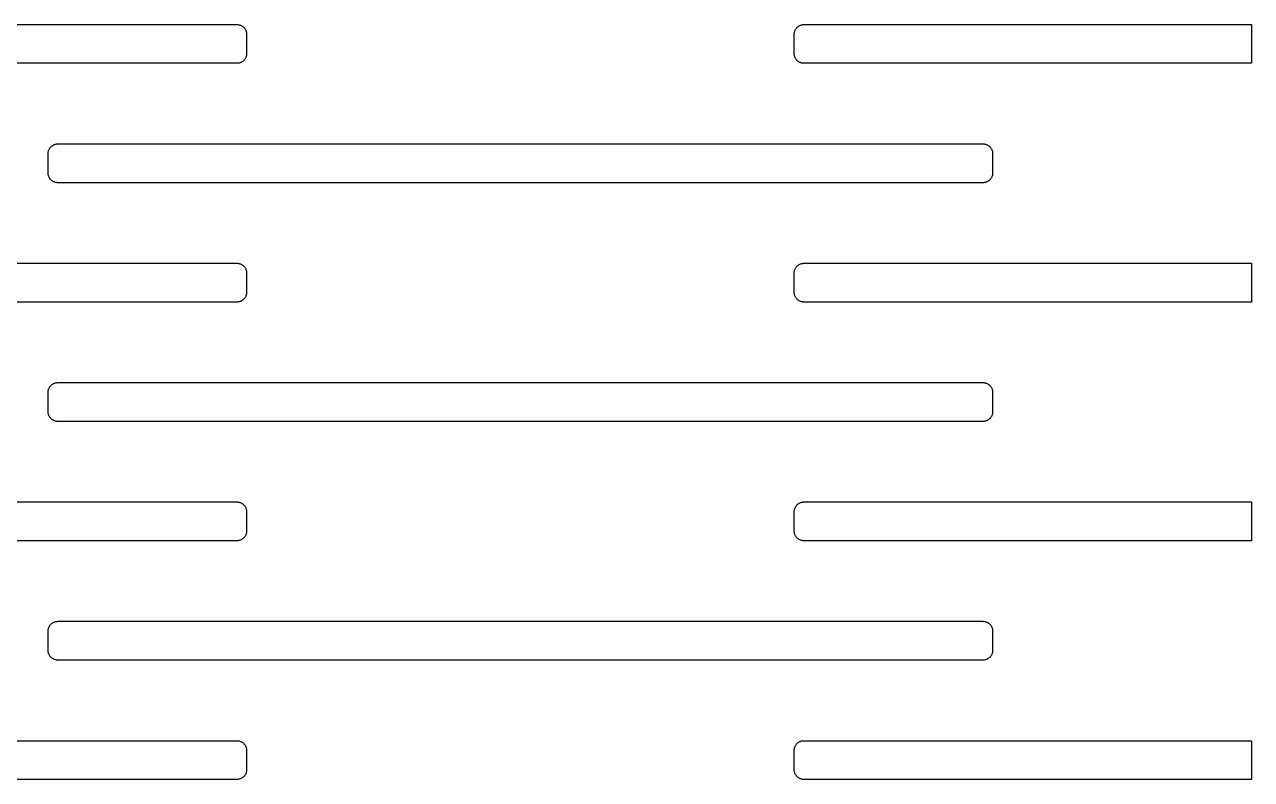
# Model space of a CAD drawing. Header units: metres. Extents: x -217 to 217, y -217 to 217.
# Drawn here: x -45.11 to -4, y 164.68 to 189.98 of the extents above; entities that cross this region are included whole.
import ezdxf

# ---------------------------------------------------------------- set-up
doc = ezdxf.new("R2010")
doc.units = ezdxf.units.M

msp = doc.modelspace()

# ---------------------------------------------------------------- linework, layer by layer
for p, q in [((-68.9972, 189.978), (-37.9972, 189.978)), ((-37.9972, 189.978), (-37.9768, 189.977)), ((-37.9768, 189.977), (-37.9565, 189.975)), ((-37.9565, 189.975), (-37.9363, 189.972)), ((-37.9363, 189.972), (-37.9164, 189.968)), ((-37.9164, 189.968), (-37.8968, 189.962)), ((-37.8968, 189.962), (-37.8775, 189.955)), ((-37.8775, 189.955), (-37.8588, 189.947)), ((-37.8588, 189.947), (-37.8406, 189.938)), ((-19.1538, 189.938), (-19.1356, 189.947)), ((-19.1356, 189.947), (-19.1168, 189.955)), ((-19.1168, 189.955), (-19.0976, 189.962)), ((-19.0976, 189.962), (-19.078, 189.968)), ((-19.078, 189.968), (-19.0581, 189.972)), ((-19.0581, 189.972), (-19.0379, 189.975)), ((-19.0379, 189.975), (-19.0176, 189.977)), ((-19.0176, 189.977), (-18.9972, 189.978)), ((-18.9972, 189.978), (-4, 189.978)), ((-4, 189.978), (-4, 188.678)), ((-37.8406, 189.938), (-37.8231, 189.927)), ((-37.8231, 189.927), (-37.8062, 189.916)), ((-37.8062, 189.916), (-37.79, 189.903)), ((-37.79, 189.903), (-37.7747, 189.89)), ((-37.7747, 189.89), (-37.7603, 189.875)), ((-37.7603, 189.875), (-37.7468, 189.86)), ((-37.7468, 189.86), (-37.7343, 189.844)), ((-37.7343, 189.844), (-37.7228, 189.827)), ((-37.7228, 189.827), (-37.7124, 189.809)), ((-37.7124, 189.809), (-37.7031, 189.791)), ((-37.7031, 189.791), (-37.695, 189.772)), ((-37.695, 189.772), (-37.6881, 189.753)), ((-37.6881, 189.753), (-37.6824, 189.734)), ((-37.6824, 189.734), (-37.6779, 189.714)), ((-37.6779, 189.714), (-37.6748, 189.694)), ((-37.6748, 189.694), (-37.6728, 189.673)), ((-37.6728, 189.673), (-37.6722, 189.653)), ((-37.6722, 189.653), (-37.6722, 189.003)), ((-19.3222, 189.653), (-19.3215, 189.673)), ((-19.3222, 189.003), (-19.3222, 189.653)), ((-19.3215, 189.673), (-19.3196, 189.694)), ((-19.3196, 189.694), (-19.3164, 189.714)), ((-19.3164, 189.714), (-19.312, 189.734)), ((-19.312, 189.734), (-19.3063, 189.753)), ((-19.3063, 189.753), (-19.2994, 189.772)), ((-19.2994, 189.772), (-19.2913, 189.791)), ((-19.2913, 189.791), (-19.282, 189.809)), ((-19.282, 189.809), (-19.2716, 189.827)), ((-19.2716, 189.827), (-19.2601, 189.844)), ((-19.2601, 189.844), (-19.2476, 189.86)), ((-19.2476, 189.86), (-19.2341, 189.875)), ((-19.2341, 189.875), (-19.2197, 189.89)), ((-19.2197, 189.89), (-19.2044, 189.903)), ((-19.2044, 189.903), (-19.1882, 189.916)), ((-19.1882, 189.916), (-19.1713, 189.927)), ((-19.1713, 189.927), (-19.1538, 189.938)), ((-37.8588, 188.709), (-37.8775, 188.701)), ((-37.8406, 188.718), (-37.8588, 188.709)), ((-37.8231, 188.728), (-37.8406, 188.718)), ((-37.8062, 188.74), (-37.8231, 188.728)), ((-37.79, 188.752), (-37.8062, 188.74)), ((-37.7747, 188.766), (-37.79, 188.752)), ((-37.7603, 188.78), (-37.7747, 188.766)), ((-37.7468, 188.796), (-37.7603, 188.78)), ((-37.7343, 188.812), (-37.7468, 188.796)), ((-37.7228, 188.829), (-37.7343, 188.812)), ((-37.7124, 188.846), (-37.7228, 188.829)), ((-37.7031, 188.864), (-37.7124, 188.846)), ((-37.695, 188.883), (-37.7031, 188.864)), ((-37.6881, 188.902), (-37.695, 188.883)), ((-37.6824, 188.922), (-37.6881, 188.902)), ((-37.6779, 188.942), (-37.6824, 188.922)), ((-37.6748, 188.962), (-37.6779, 188.942)), ((-37.6728, 188.982), (-37.6748, 188.962)), ((-37.6722, 189.003), (-37.6728, 188.982)), ((-19.3215, 188.982), (-19.3222, 189.003)), ((-19.3196, 188.962), (-19.3215, 188.982)), ((-19.3164, 188.942), (-19.3196, 188.962)), ((-19.312, 188.922), (-19.3164, 188.942)), ((-19.3063, 188.902), (-19.312, 188.922)), ((-19.2994, 188.883), (-19.3063, 188.902)), ((-19.2913, 188.864), (-19.2994, 188.883)), ((-19.282, 188.846), (-19.2913, 188.864)), ((-19.2716, 188.829), (-19.282, 188.846)), ((-19.2601, 188.812), (-19.2716, 188.829)), ((-19.2476, 188.796), (-19.2601, 188.812)), ((-19.2341, 188.78), (-19.2476, 188.796)), ((-19.2197, 188.766), (-19.2341, 188.78)), ((-19.2044, 188.752), (-19.2197, 188.766)), ((-19.1882, 188.74), (-19.2044, 188.752)), ((-19.1713, 188.728), (-19.1882, 188.74)), ((-19.1538, 188.718), (-19.1713, 188.728)), ((-19.1356, 188.709), (-19.1538, 188.718)), ((-19.1168, 188.701), (-19.1356, 188.709)), ((-37.9972, 188.678), (-68.9972, 188.678)), ((-37.9768, 188.678), (-37.9972, 188.678)), ((-37.9565, 188.68), (-37.9768, 188.678)), ((-37.9363, 188.684), (-37.9565, 188.68)), ((-37.9164, 188.688), (-37.9363, 188.684)), ((-37.8968, 188.694), (-37.9164, 188.688)), ((-37.8775, 188.701), (-37.8968, 188.694)), ((-19.0976, 188.694), (-19.1168, 188.701)), ((-19.078, 188.688), (-19.0976, 188.694)), ((-19.0581, 188.684), (-19.078, 188.688)), ((-19.0379, 188.68), (-19.0581, 188.684)), ((-19.0176, 188.678), (-19.0379, 188.68)), ((-18.9972, 188.678), (-19.0176, 188.678)), ((-4, 188.678), (-18.9972, 188.678)), ((-44.2716, 185.827), (-44.2601, 185.844)), ((-44.2601, 185.844), (-44.2476, 185.86)), ((-44.2476, 185.86), (-44.2341, 185.875)), ((-44.2341, 185.875), (-44.2197, 185.89)), ((-44.2197, 185.89), (-44.2044, 185.903)), ((-44.2044, 185.903), (-44.1882, 185.916)), ((-44.1882, 185.916), (-44.1713, 185.927)), ((-44.1713, 185.927), (-44.1538, 185.938)), ((-44.1538, 185.938), (-44.1356, 185.947)), ((-44.1356, 185.947), (-44.1168, 185.955)), ((-44.1168, 185.955), (-44.0976, 185.962)), ((-44.0976, 185.962), (-44.078, 185.968)), ((-44.078, 185.968), (-44.0581, 185.972)), ((-44.0581, 185.972), (-44.0379, 185.975)), ((-44.0379, 185.975), (-44.0176, 185.977)), ((-44.0176, 185.977), (-43.9972, 185.978)), ((-43.9972, 185.978), (-12.9972, 185.978)), ((-12.9972, 185.978), (-12.9768, 185.977)), ((-12.9768, 185.977), (-12.9565, 185.975)), ((-12.9565, 185.975), (-12.9363, 185.972)), ((-12.9363, 185.972), (-12.9164, 185.968)), ((-12.9164, 185.968), (-12.8968, 185.962)), ((-12.8968, 185.962), (-12.8775, 185.955)), ((-12.8775, 185.955), (-12.8588, 185.947)), ((-12.8588, 185.947), (-12.8406, 185.938)), ((-12.8406, 185.938), (-12.823, 185.927)), ((-12.823, 185.927), (-12.8062, 185.916)), ((-12.8062, 185.916), (-12.79, 185.903)), ((-12.79, 185.903), (-12.7747, 185.89)), ((-12.7747, 185.89), (-12.7603, 185.875)), ((-12.7603, 185.875), (-12.7468, 185.86)), ((-12.7468, 185.86), (-12.7343, 185.844)), ((-12.7343, 185.844), (-12.7228, 185.827)), ((-44.3222, 185.653), (-44.3215, 185.673)), ((-44.3222, 185.003), (-44.3222, 185.653)), ((-44.3215, 185.673), (-44.3196, 185.694)), ((-44.3196, 185.694), (-44.3164, 185.714)), ((-44.3164, 185.714), (-44.312, 185.734)), ((-44.312, 185.734), (-44.3063, 185.753)), ((-44.3063, 185.753), (-44.2994, 185.772)), ((-44.2994, 185.772), (-44.2913, 185.791)), ((-44.2913, 185.791), (-44.282, 185.809)), ((-44.282, 185.809), (-44.2716, 185.827)), ((-12.7228, 185.827), (-12.7124, 185.809)), ((-12.7124, 185.809), (-12.7031, 185.791)), ((-12.7031, 185.791), (-12.695, 185.772)), ((-12.695, 185.772), (-12.6881, 185.753)), ((-12.6881, 185.753), (-12.6824, 185.734)), ((-12.6824, 185.734), (-12.6779, 185.714)), ((-12.6779, 185.714), (-12.6748, 185.694)), ((-12.6748, 185.694), (-12.6728, 185.673)), ((-12.6728, 185.673), (-12.6722, 185.653)), ((-12.6722, 185.653), (-12.6722, 185.003)), ((-44.3215, 184.982), (-44.3222, 185.003)), ((-44.3196, 184.962), (-44.3215, 184.982)), ((-44.3164, 184.942), (-44.3196, 184.962)), ((-44.312, 184.922), (-44.3164, 184.942)), ((-44.3063, 184.902), (-44.312, 184.922)), ((-44.2994, 184.883), (-44.3063, 184.902)), ((-44.2913, 184.864), (-44.2994, 184.883)), ((-44.282, 184.846), (-44.2913, 184.864)), ((-44.2716, 184.829), (-44.282, 184.846)), ((-44.2601, 184.812), (-44.2716, 184.829)), ((-44.2476, 184.796), (-44.2601, 184.812)), ((-44.2341, 184.78), (-44.2476, 184.796)), ((-44.2197, 184.766), (-44.2341, 184.78)), ((-44.2044, 184.752), (-44.2197, 184.766)), ((-44.1882, 184.74), (-44.2044, 184.752)), ((-44.1713, 184.728), (-44.1882, 184.74)), ((-44.1538, 184.718), (-44.1713, 184.728)), ((-44.1356, 184.709), (-44.1538, 184.718)), ((-44.1168, 184.701), (-44.1356, 184.709)), ((-44.0976, 184.694), (-44.1168, 184.701)), ((-44.078, 184.688), (-44.0976, 184.694)), ((-44.0581, 184.684), (-44.078, 184.688)), ((-44.0379, 184.68), (-44.0581, 184.684)), ((-44.0176, 184.678), (-44.0379, 184.68)), ((-43.9972, 184.678), (-44.0176, 184.678)), ((-12.9972, 184.678), (-43.9972, 184.678)), ((-12.9768, 184.678), (-12.9972, 184.678)), ((-12.9565, 184.68), (-12.9768, 184.678)), ((-12.9363, 184.684), (-12.9565, 184.68)), ((-12.9164, 184.688), (-12.9363, 184.684)), ((-12.8968, 184.694), (-12.9164, 184.688)), ((-12.8775, 184.701), (-12.8968, 184.694)), ((-12.8588, 184.709), (-12.8775, 184.701)), ((-12.8406, 184.718), (-12.8588, 184.709)), ((-12.823, 184.728), (-12.8406, 184.718)), ((-12.8062, 184.74), (-12.823, 184.728)), ((-12.79, 184.752), (-12.8062, 184.74)), ((-12.7747, 184.766), (-12.79, 184.752)), ((-12.7603, 184.78), (-12.7747, 184.766)), ((-12.7468, 184.796), (-12.7603, 184.78)), ((-12.7343, 184.812), (-12.7468, 184.796)), ((-12.7228, 184.829), (-12.7343, 184.812)), ((-12.7124, 184.846), (-12.7228, 184.829)), ((-12.7031, 184.864), (-12.7124, 184.846)), ((-12.695, 184.883), (-12.7031, 184.864)), ((-12.6881, 184.902), (-12.695, 184.883)), ((-12.6824, 184.922), (-12.6881, 184.902)), ((-12.6779, 184.942), (-12.6824, 184.922)), ((-12.6748, 184.962), (-12.6779, 184.942)), ((-12.6728, 184.982), (-12.6748, 184.962)), ((-12.6722, 185.003), (-12.6728, 184.982)), ((-68.9972, 181.978), (-37.9972, 181.978)), ((-37.9972, 181.978), (-37.9768, 181.977)), ((-37.9768, 181.977), (-37.9565, 181.975)), ((-37.9565, 181.975), (-37.9363, 181.972)), ((-37.9363, 181.972), (-37.9164, 181.968)), ((-37.9164, 181.968), (-37.8968, 181.962)), ((-37.8968, 181.962), (-37.8775, 181.955)), ((-37.8775, 181.955), (-37.8588, 181.947)), ((-37.8588, 181.947), (-37.8406, 181.938)), ((-37.8406, 181.938), (-37.8231, 181.927)), ((-37.8231, 181.927), (-37.8062, 181.916)), ((-37.8062, 181.916), (-37.79, 181.903)), ((-37.79, 181.903), (-37.7747, 181.89)), ((-37.7747, 181.89), (-37.7603, 181.875)), ((-37.7603, 181.875), (-37.7468, 181.86)), ((-37.7468, 181.86), (-37.7343, 181.844)), ((-37.7343, 181.844), (-37.7228, 181.827)), ((-37.7228, 181.827), (-37.7124, 181.809)), ((-37.7124, 181.809), (-37.7031, 181.791)), ((-37.7031, 181.791), (-37.695, 181.772)), ((-37.695, 181.772), (-37.6881, 181.753)), ((-37.6881, 181.753), (-37.6824, 181.734)), ((-37.6824, 181.734), (-37.6779, 181.714)), ((-19.3164, 181.714), (-19.312, 181.734)), ((-19.312, 181.734), (-19.3063, 181.753)), ((-19.3063, 181.753), (-19.2994, 181.772)), ((-19.2994, 181.772), (-19.2913, 181.791)), ((-19.2913, 181.791), (-19.282, 181.809)), ((-19.282, 181.809), (-19.2716, 181.827)), ((-19.2716, 181.827), (-19.2601, 181.844)), ((-19.2601, 181.844), (-19.2476, 181.86)), ((-19.2476, 181.86), (-19.2341, 181.875)), ((-19.2341, 181.875), (-19.2197, 181.89)), ((-19.2197, 181.89), (-19.2044, 181.903)), ((-19.2044, 181.903), (-19.1882, 181.916)), ((-19.1882, 181.916), (-19.1713, 181.927)), ((-19.1713, 181.927), (-19.1538, 181.938)), ((-19.1538, 181.938), (-19.1356, 181.947)), ((-19.1356, 181.947), (-19.1168, 181.955)), ((-19.1168, 181.955), (-19.0976, 181.962)), ((-19.0976, 181.962), (-19.078, 181.968)), ((-19.078, 181.968), (-19.0581, 181.972)), ((-19.0581, 181.972), (-19.0379, 181.975)), ((-19.0379, 181.975), (-19.0176, 181.977)), ((-19.0176, 181.977), (-18.9972, 181.978)), ((-18.9972, 181.978), (-4, 181.978)), ((-4, 181.978), (-4, 180.678)), ((-37.6779, 181.714), (-37.6748, 181.694)), ((-37.6748, 181.694), (-37.6728, 181.673)), ((-37.6728, 181.673), (-37.6722, 181.653)), ((-37.6722, 181.653), (-37.6722, 181.003)), ((-19.3222, 181.653), (-19.3215, 181.673)), ((-19.3222, 181.003), (-19.3222, 181.653)), ((-19.3215, 181.673), (-19.3196, 181.694)), ((-19.3196, 181.694), (-19.3164, 181.714)), ((-37.6881, 180.902), (-37.695, 180.883)), ((-37.6824, 180.922), (-37.6881, 180.902)), ((-37.6779, 180.942), (-37.6824, 180.922)), ((-37.6748, 180.962), (-37.6779, 180.942)), ((-37.6728, 180.982), (-37.6748, 180.962)), ((-37.6722, 181.003), (-37.6728, 180.982)), ((-19.3215, 180.982), (-19.3222, 181.003)), ((-19.3196, 180.962), (-19.3215, 180.982)), ((-19.3164, 180.942), (-19.3196, 180.962)), ((-19.312, 180.922), (-19.3164, 180.942)), ((-19.3063, 180.902), (-19.312, 180.922)), ((-19.2994, 180.883), (-19.3063, 180.902)), ((-37.9972, 180.678), (-68.9972, 180.678)), ((-37.9768, 180.678), (-37.9972, 180.678)), ((-37.9565, 180.68), (-37.9768, 180.678)), ((-37.9363, 180.684), (-37.9565, 180.68)), ((-37.9164, 180.688), (-37.9363, 180.684)), ((-37.8968, 180.694), (-37.9164, 180.688)), ((-37.8775, 180.701), (-37.8968, 180.694)), ((-37.8588, 180.709), (-37.8775, 180.701)), ((-37.8406, 180.718), (-37.8588, 180.709)), ((-37.8231, 180.728), (-37.8406, 180.718)), ((-37.8062, 180.74), (-37.8231, 180.728)), ((-37.79, 180.752), (-37.8062, 180.74)), ((-37.7747, 180.766), (-37.79, 180.752)), ((-37.7603, 180.78), (-37.7747, 180.766)), ((-37.7468, 180.796), (-37.7603, 180.78)), ((-37.7343, 180.812), (-37.7468, 180.796)), ((-37.7228, 180.829), (-37.7343, 180.812)), ((-37.7124, 180.846), (-37.7228, 180.829)), ((-37.7031, 180.864), (-37.7124, 180.846)), ((-37.695, 180.883), (-37.7031, 180.864)), ((-19.2913, 180.864), (-19.2994, 180.883)), ((-19.282, 180.846), (-19.2913, 180.864)), ((-19.2716, 180.829), (-19.282, 180.846)), ((-19.2601, 180.812), (-19.2716, 180.829)), ((-19.2476, 180.796), (-19.2601, 180.812)), ((-19.2341, 180.78), (-19.2476, 180.796)), ((-19.2197, 180.766), (-19.2341, 180.78)), ((-19.2044, 180.752), (-19.2197, 180.766)), ((-19.1882, 180.74), (-19.2044, 180.752)), ((-19.1713, 180.728), (-19.1882, 180.74)), ((-19.1538, 180.718), (-19.1713, 180.728)), ((-19.1356, 180.709), (-19.1538, 180.718)), ((-19.1168, 180.701), (-19.1356, 180.709)), ((-19.0976, 180.694), (-19.1168, 180.701)), ((-19.078, 180.688), (-19.0976, 180.694)), ((-19.0581, 180.684), (-19.078, 180.688)), ((-19.0379, 180.68), (-19.0581, 180.684)), ((-19.0176, 180.678), (-19.0379, 180.68)), ((-18.9972, 180.678), (-19.0176, 180.678)), ((-4, 180.678), (-18.9972, 180.678)), ((-44.3222, 177.653), (-44.3215, 177.673)), ((-44.3222, 177.003), (-44.3222, 177.653)), ((-44.3215, 177.673), (-44.3196, 177.694)), ((-44.3196, 177.694), (-44.3164, 177.714)), ((-44.3164, 177.714), (-44.312, 177.734)), ((-44.312, 177.734), (-44.3063, 177.753)), ((-44.3063, 177.753), (-44.2994, 177.772)), ((-44.2994, 177.772), (-44.2913, 177.791)), ((-44.2913, 177.791), (-44.282, 177.809)), ((-44.282, 177.809), (-44.2716, 177.827)), ((-44.2716, 177.827), (-44.2601, 177.844)), ((-44.2601, 177.844), (-44.2476, 177.86)), ((-44.2476, 177.86), (-44.2341, 177.875)), ((-44.2341, 177.875), (-44.2197, 177.89)), ((-44.2197, 177.89), (-44.2044, 177.903)), ((-44.2044, 177.903), (-44.1882, 177.916)), ((-44.1882, 177.916), (-44.1713, 177.927)), ((-44.1713, 177.927), (-44.1538, 177.938)), ((-44.1538, 177.938), (-44.1356, 177.947)), ((-44.1356, 177.947), (-44.1168, 177.955)), ((-44.1168, 177.955), (-44.0976, 177.962)), ((-44.0976, 177.962), (-44.078, 177.968)), ((-44.078, 177.968), (-44.0581, 177.972)), ((-44.0581, 177.972), (-44.0379, 177.975)), ((-44.0379, 177.975), (-44.0176, 177.977)), ((-44.0176, 177.977), (-43.9972, 177.978)), ((-43.9972, 177.978), (-12.9972, 177.978)), ((-12.9972, 177.978), (-12.9768, 177.977)), ((-12.9768, 177.977), (-12.9565, 177.975)), ((-12.9565, 177.975), (-12.9363, 177.972)), ((-12.9363, 177.972), (-12.9164, 177.968)), ((-12.9164, 177.968), (-12.8968, 177.962)), ((-12.8968, 177.962), (-12.8775, 177.955)), ((-12.8775, 177.955), (-12.8588, 177.947)), ((-12.8588, 177.947), (-12.8406, 177.938)), ((-12.8406, 177.938), (-12.823, 177.927)), ((-12.823, 177.927), (-12.8062, 177.916)), ((-12.8062, 177.916), (-12.79, 177.903)), ((-12.79, 177.903), (-12.7747, 177.89)), ((-12.7747, 177.89), (-12.7603, 177.875)), ((-12.7603, 177.875), (-12.7468, 177.86)), ((-12.7468, 177.86), (-12.7343, 177.844)), ((-12.7343, 177.844), (-12.7228, 177.827)), ((-12.7228, 177.827), (-12.7124, 177.809)), ((-12.7124, 177.809), (-12.7031, 177.791)), ((-12.7031, 177.791), (-12.695, 177.772)), ((-12.695, 177.772), (-12.6881, 177.753)), ((-12.6881, 177.753), (-12.6824, 177.734)), ((-12.6824, 177.734), (-12.6779, 177.714)), ((-12.6779, 177.714), (-12.6748, 177.694)), ((-12.6748, 177.694), (-12.6728, 177.673)), ((-12.6728, 177.673), (-12.6722, 177.653)), ((-12.6722, 177.653), (-12.6722, 177.003)), ((-44.3215, 176.982), (-44.3222, 177.003)), ((-44.3196, 176.962), (-44.3215, 176.982)), ((-44.3164, 176.942), (-44.3196, 176.962)), ((-44.312, 176.922), (-44.3164, 176.942)), ((-44.3063, 176.902), (-44.312, 176.922)), ((-44.2994, 176.883), (-44.3063, 176.902)), ((-44.2913, 176.864), (-44.2994, 176.883)), ((-44.282, 176.846), (-44.2913, 176.864)), ((-44.2716, 176.829), (-44.282, 176.846)), ((-44.2601, 176.812), (-44.2716, 176.829)), ((-44.2476, 176.796), (-44.2601, 176.812)), ((-44.2341, 176.78), (-44.2476, 176.796)), ((-12.7468, 176.796), (-12.7603, 176.78)), ((-12.7343, 176.812), (-12.7468, 176.796)), ((-12.7228, 176.829), (-12.7343, 176.812)), ((-12.7124, 176.846), (-12.7228, 176.829)), ((-12.7031, 176.864), (-12.7124, 176.846)), ((-12.695, 176.883), (-12.7031, 176.864)), ((-12.6881, 176.902), (-12.695, 176.883)), ((-12.6824, 176.922), (-12.6881, 176.902)), ((-12.6779, 176.942), (-12.6824, 176.922)), ((-12.6748, 176.962), (-12.6779, 176.942)), ((-12.6728, 176.982), (-12.6748, 176.962)), ((-12.6722, 177.003), (-12.6728, 176.982)), ((-44.2197, 176.766), (-44.2341, 176.78)), ((-44.2044, 176.752), (-44.2197, 176.766)), ((-44.1882, 176.74), (-44.2044, 176.752)), ((-44.1713, 176.728), (-44.1882, 176.74)), ((-44.1538, 176.718), (-44.1713, 176.728)), ((-44.1356, 176.709), (-44.1538, 176.718)), ((-44.1168, 176.701), (-44.1356, 176.709)), ((-44.0976, 176.694), (-44.1168, 176.701)), ((-44.078, 176.688), (-44.0976, 176.694)), ((-44.0581, 176.684), (-44.078, 176.688)), ((-44.0379, 176.68), (-44.0581, 176.684)), ((-44.0176, 176.678), (-44.0379, 176.68)), ((-43.9972, 176.678), (-44.0176, 176.678)), ((-12.9972, 176.678), (-43.9972, 176.678)), ((-12.9768, 176.678), (-12.9972, 176.678)), ((-12.9565, 176.68), (-12.9768, 176.678)), ((-12.9363, 176.684), (-12.9565, 176.68)), ((-12.9164, 176.688), (-12.9363, 176.684)), ((-12.8968, 176.694), (-12.9164, 176.688)), ((-12.8775, 176.701), (-12.8968, 176.694)), ((-12.8588, 176.709), (-12.8775, 176.701)), ((-12.8406, 176.718), (-12.8588, 176.709)), ((-12.823, 176.728), (-12.8406, 176.718)), ((-12.8062, 176.74), (-12.823, 176.728)), ((-12.79, 176.752), (-12.8062, 176.74)), ((-12.7747, 176.766), (-12.79, 176.752)), ((-12.7603, 176.78), (-12.7747, 176.766)), ((-68.9972, 173.978), (-37.9972, 173.978)), ((-37.9972, 173.978), (-37.9768, 173.977)), ((-37.9768, 173.977), (-37.9565, 173.975)), ((-37.9565, 173.975), (-37.9363, 173.972)), ((-37.9363, 173.972), (-37.9164, 173.968)), ((-37.9164, 173.968), (-37.8968, 173.962)), ((-37.8968, 173.962), (-37.8775, 173.955)), ((-37.8775, 173.955), (-37.8588, 173.947)), ((-37.8588, 173.947), (-37.8406, 173.938)), ((-37.8406, 173.938), (-37.8231, 173.927)), ((-37.8231, 173.927), (-37.8062, 173.916)), ((-37.8062, 173.916), (-37.79, 173.903)), ((-19.2044, 173.903), (-19.1882, 173.916)), ((-19.1882, 173.916), (-19.1713, 173.927)), ((-19.1713, 173.927), (-19.1538, 173.938)), ((-19.1538, 173.938), (-19.1356, 173.947)), ((-19.1356, 173.947), (-19.1168, 173.955)), ((-19.1168, 173.955), (-19.0976, 173.962)), ((-19.0976, 173.962), (-19.078, 173.968)), ((-19.078, 173.968), (-19.0581, 173.972)), ((-19.0581, 173.972), (-19.0379, 173.975)), ((-19.0379, 173.975), (-19.0176, 173.977)), ((-19.0176, 173.977), (-18.9972, 173.978)), ((-18.9972, 173.978), (-4, 173.978)), ((-4, 173.978), (-4, 172.678)), ((-37.79, 173.903), (-37.7747, 173.89)), ((-37.7747, 173.89), (-37.7603, 173.875)), ((-37.7603, 173.875), (-37.7468, 173.86)), ((-37.7468, 173.86), (-37.7343, 173.844)), ((-37.7343, 173.844), (-37.7228, 173.827)), ((-37.7228, 173.827), (-37.7124, 173.809)), ((-37.7124, 173.809), (-37.7031, 173.791)), ((-37.7031, 173.791), (-37.695, 173.772)), ((-37.695, 173.772), (-37.6881, 173.753)), ((-37.6881, 173.753), (-37.6824, 173.734)), ((-37.6824, 173.734), (-37.6779, 173.714)), ((-37.6779, 173.714), (-37.6748, 173.694)), ((-37.6748, 173.694), (-37.6728, 173.673)), ((-37.6728, 173.673), (-37.6722, 173.653)), ((-37.6722, 173.653), (-37.6722, 173.003)), ((-19.3222, 173.653), (-19.3215, 173.673)), ((-19.3222, 173.003), (-19.3222, 173.653)), ((-19.3215, 173.673), (-19.3196, 173.694)), ((-19.3196, 173.694), (-19.3164, 173.714)), ((-19.3164, 173.714), (-19.312, 173.734)), ((-19.312, 173.734), (-19.3063, 173.753)), ((-19.3063, 173.753), (-19.2994, 173.772)), ((-19.2994, 173.772), (-19.2913, 173.791)), ((-19.2913, 173.791), (-19.282, 173.809)), ((-19.282, 173.809), (-19.2716, 173.827)), ((-19.2716, 173.827), (-19.2601, 173.844)), ((-19.2601, 173.844), (-19.2476, 173.86)), ((-19.2476, 173.86), (-19.2341, 173.875)), ((-19.2341, 173.875), (-19.2197, 173.89)), ((-19.2197, 173.89), (-19.2044, 173.903)), ((-37.9972, 172.678), (-68.9972, 172.678)), ((-37.9768, 172.678), (-37.9972, 172.678)), ((-37.9565, 172.68), (-37.9768, 172.678)), ((-37.9363, 172.684), (-37.9565, 172.68)), ((-37.9164, 172.688), (-37.9363, 172.684)), ((-37.8968, 172.694), (-37.9164, 172.688)), ((-37.8775, 172.701), (-37.8968, 172.694)), ((-37.8588, 172.709), (-37.8775, 172.701)), ((-37.8406, 172.718), (-37.8588, 172.709)), ((-37.8231, 172.728), (-37.8406, 172.718)), ((-37.8062, 172.74), (-37.8231, 172.728)), ((-37.79, 172.752), (-37.8062, 172.74)), ((-37.7747, 172.766), (-37.79, 172.752)), ((-37.7603, 172.78), (-37.7747, 172.766)), ((-37.7468, 172.796), (-37.7603, 172.78)), ((-37.7343, 172.812), (-37.7468, 172.796)), ((-37.7228, 172.829), (-37.7343, 172.812)), ((-37.7124, 172.846), (-37.7228, 172.829)), ((-37.7031, 172.864), (-37.7124, 172.846)), ((-37.695, 172.883), (-37.7031, 172.864)), ((-37.6881, 172.902), (-37.695, 172.883)), ((-37.6824, 172.922), (-37.6881, 172.902)), ((-37.6779, 172.942), (-37.6824, 172.922)), ((-37.6748, 172.962), (-37.6779, 172.942)), ((-37.6728, 172.982), (-37.6748, 172.962)), ((-37.6722, 173.003), (-37.6728, 172.982)), ((-19.3215, 172.982), (-19.3222, 173.003)), ((-19.3196, 172.962), (-19.3215, 172.982)), ((-19.3164, 172.942), (-19.3196, 172.962)), ((-19.312, 172.922), (-19.3164, 172.942)), ((-19.3063, 172.902), (-19.312, 172.922)), ((-19.2994, 172.883), (-19.3063, 172.902)), ((-19.2913, 172.864), (-19.2994, 172.883)), ((-19.282, 172.846), (-19.2913, 172.864)), ((-19.2716, 172.829), (-19.282, 172.846)), ((-19.2601, 172.812), (-19.2716, 172.829)), ((-19.2476, 172.796), (-19.2601, 172.812)), ((-19.2341, 172.78), (-19.2476, 172.796)), ((-19.2197, 172.766), (-19.2341, 172.78)), ((-19.2044, 172.752), (-19.2197, 172.766)), ((-19.1882, 172.74), (-19.2044, 172.752)), ((-19.1713, 172.728), (-19.1882, 172.74)), ((-19.1538, 172.718), (-19.1713, 172.728)), ((-19.1356, 172.709), (-19.1538, 172.718)), ((-19.1168, 172.701), (-19.1356, 172.709)), ((-19.0976, 172.694), (-19.1168, 172.701)), ((-19.078, 172.688), (-19.0976, 172.694)), ((-19.0581, 172.684), (-19.078, 172.688)), ((-19.0379, 172.68), (-19.0581, 172.684)), ((-19.0176, 172.678), (-19.0379, 172.68)), ((-18.9972, 172.678), (-19.0176, 172.678)), ((-4, 172.678), (-18.9972, 172.678)), ((-44.2913, 169.791), (-44.282, 169.809)), ((-44.282, 169.809), (-44.2716, 169.827)), ((-44.2716, 169.827), (-44.2601, 169.844)), ((-44.2601, 169.844), (-44.2476, 169.86)), ((-44.2476, 169.86), (-44.2341, 169.875)), ((-44.2341, 169.875), (-44.2197, 169.89)), ((-44.2197, 169.89), (-44.2044, 169.903)), ((-44.2044, 169.903), (-44.1882, 169.916)), ((-44.1882, 169.916), (-44.1713, 169.927)), ((-44.1713, 169.927), (-44.1538, 169.938)), ((-44.1538, 169.938), (-44.1356, 169.947)), ((-44.1356, 169.947), (-44.1168, 169.955)), ((-44.1168, 169.955), (-44.0976, 169.962)), ((-44.0976, 169.962), (-44.078, 169.968)), ((-44.078, 169.968), (-44.0581, 169.972)), ((-44.0581, 169.972), (-44.0379, 169.975)), ((-44.0379, 169.975), (-44.0176, 169.977)), ((-44.0176, 169.977), (-43.9972, 169.978)), ((-43.9972, 169.978), (-12.9972, 169.978)), ((-12.9972, 169.978), (-12.9768, 169.977)), ((-12.9768, 169.977), (-12.9565, 169.975)), ((-12.9565, 169.975), (-12.9363, 169.972)), ((-12.9363, 169.972), (-12.9164, 169.968)), ((-12.9164, 169.968), (-12.8968, 169.962)), ((-12.8968, 169.962), (-12.8775, 169.955)), ((-12.8775, 169.955), (-12.8588, 169.947)), ((-12.8588, 169.947), (-12.8406, 169.938)), ((-12.8406, 169.938), (-12.823, 169.927)), ((-12.823, 169.927), (-12.8062, 169.916)), ((-12.8062, 169.916), (-12.79, 169.903)), ((-12.79, 169.903), (-12.7747, 169.89)), ((-12.7747, 169.89), (-12.7603, 169.875)), ((-12.7603, 169.875), (-12.7468, 169.86)), ((-12.7468, 169.86), (-12.7343, 169.844)), ((-12.7343, 169.844), (-12.7228, 169.827)), ((-12.7228, 169.827), (-12.7124, 169.809)), ((-12.7124, 169.809), (-12.7031, 169.791)), ((-44.3222, 169.653), (-44.3215, 169.673)), ((-44.3222, 169.003), (-44.3222, 169.653)), ((-44.3215, 169.673), (-44.3196, 169.694)), ((-44.3196, 169.694), (-44.3164, 169.714)), ((-44.3164, 169.714), (-44.312, 169.734)), ((-44.312, 169.734), (-44.3063, 169.753)), ((-44.3063, 169.753), (-44.2994, 169.772)), ((-44.2994, 169.772), (-44.2913, 169.791)), ((-12.7031, 169.791), (-12.695, 169.772)), ((-12.695, 169.772), (-12.6881, 169.753)), ((-12.6881, 169.753), (-12.6824, 169.734)), ((-12.6824, 169.734), (-12.6779, 169.714)), ((-12.6779, 169.714), (-12.6748, 169.694)), ((-12.6748, 169.694), (-12.6728, 169.673)), ((-12.6728, 169.673), (-12.6722, 169.653)), ((-12.6722, 169.653), (-12.6722, 169.003)), ((-44.3215, 168.982), (-44.3222, 169.003)), ((-44.3196, 168.962), (-44.3215, 168.982)), ((-12.6728, 168.982), (-12.6748, 168.962)), ((-12.6722, 169.003), (-12.6728, 168.982)), ((-44.3164, 168.942), (-44.3196, 168.962)), ((-44.312, 168.922), (-44.3164, 168.942)), ((-44.3063, 168.902), (-44.312, 168.922)), ((-44.2994, 168.883), (-44.3063, 168.902)), ((-44.2913, 168.864), (-44.2994, 168.883)), ((-44.282, 168.846), (-44.2913, 168.864)), ((-44.2716, 168.829), (-44.282, 168.846)), ((-44.2601, 168.812), (-44.2716, 168.829)), ((-44.2476, 168.796), (-44.2601, 168.812)), ((-44.2341, 168.78), (-44.2476, 168.796)), ((-44.2197, 168.766), (-44.2341, 168.78)), ((-44.2044, 168.752), (-44.2197, 168.766)), ((-44.1882, 168.74), (-44.2044, 168.752)), ((-44.1713, 168.728), (-44.1882, 168.74)), ((-44.1538, 168.718), (-44.1713, 168.728)), ((-44.1356, 168.709), (-44.1538, 168.718)), ((-44.1168, 168.701), (-44.1356, 168.709)), ((-44.0976, 168.694), (-44.1168, 168.701)), ((-44.078, 168.688), (-44.0976, 168.694)), ((-44.0581, 168.684), (-44.078, 168.688)), ((-44.0379, 168.68), (-44.0581, 168.684)), ((-44.0176, 168.678), (-44.0379, 168.68)), ((-43.9972, 168.678), (-44.0176, 168.678)), ((-12.9972, 168.678), (-43.9972, 168.678)), ((-12.9768, 168.678), (-12.9972, 168.678)), ((-12.9565, 168.68), (-12.9768, 168.678)), ((-12.9363, 168.684), (-12.9565, 168.68)), ((-12.9164, 168.688), (-12.9363, 168.684)), ((-12.8968, 168.694), (-12.9164, 168.688)), ((-12.8775, 168.701), (-12.8968, 168.694)), ((-12.8588, 168.709), (-12.8775, 168.701)), ((-12.8406, 168.718), (-12.8588, 168.709)), ((-12.823, 168.728), (-12.8406, 168.718)), ((-12.8062, 168.74), (-12.823, 168.728)), ((-12.79, 168.752), (-12.8062, 168.74)), ((-12.7747, 168.766), (-12.79, 168.752)), ((-12.7603, 168.78), (-12.7747, 168.766)), ((-12.7468, 168.796), (-12.7603, 168.78)), ((-12.7343, 168.812), (-12.7468, 168.796)), ((-12.7228, 168.829), (-12.7343, 168.812)), ((-12.7124, 168.846), (-12.7228, 168.829)), ((-12.7031, 168.864), (-12.7124, 168.846)), ((-12.695, 168.883), (-12.7031, 168.864)), ((-12.6881, 168.902), (-12.695, 168.883)), ((-12.6824, 168.922), (-12.6881, 168.902)), ((-12.6779, 168.942), (-12.6824, 168.922)), ((-12.6748, 168.962), (-12.6779, 168.942)), ((-68.9972, 165.978), (-37.9972, 165.978)), ((-37.9972, 165.978), (-37.9768, 165.977)), ((-37.9768, 165.977), (-37.9565, 165.975)), ((-37.9565, 165.975), (-37.9363, 165.972)), ((-37.9363, 165.972), (-37.9164, 165.968)), ((-37.9164, 165.968), (-37.8968, 165.962)), ((-37.8968, 165.962), (-37.8775, 165.955)), ((-37.8775, 165.955), (-37.8588, 165.947)), ((-37.8588, 165.947), (-37.8406, 165.938)), ((-37.8406, 165.938), (-37.8231, 165.927)), ((-37.8231, 165.927), (-37.8062, 165.916)), ((-37.8062, 165.916), (-37.79, 165.903)), ((-37.79, 165.903), (-37.7747, 165.89)), ((-37.7747, 165.89), (-37.7603, 165.875)), ((-37.7603, 165.875), (-37.7468, 165.86)), ((-37.7468, 165.86), (-37.7343, 165.844)), ((-37.7343, 165.844), (-37.7228, 165.827)), ((-37.7228, 165.827), (-37.7124, 165.809)), ((-37.7124, 165.809), (-37.7031, 165.791)), ((-37.7031, 165.791), (-37.695, 165.772)), ((-37.695, 165.772), (-37.6881, 165.753)), ((-37.6881, 165.753), (-37.6824, 165.734)), ((-37.6824, 165.734), (-37.6779, 165.714)), ((-37.6779, 165.714), (-37.6748, 165.694)), ((-37.6748, 165.694), (-37.6728, 165.673)), ((-19.3215, 165.673), (-19.3196, 165.694)), ((-19.3196, 165.694), (-19.3164, 165.714)), ((-19.3164, 165.714), (-19.312, 165.734)), ((-19.312, 165.734), (-19.3063, 165.753)), ((-19.3063, 165.753), (-19.2994, 165.772)), ((-19.2994, 165.772), (-19.2913, 165.791)), ((-19.2913, 165.791), (-19.282, 165.809)), ((-19.282, 165.809), (-19.2716, 165.827)), ((-19.2716, 165.827), (-19.2601, 165.844)), ((-19.2601, 165.844), (-19.2476, 165.86)), ((-19.2476, 165.86), (-19.2341, 165.875)), ((-19.2341, 165.875), (-19.2197, 165.89)), ((-19.2197, 165.89), (-19.2044, 165.903)), ((-19.2044, 165.903), (-19.1882, 165.916)), ((-19.1882, 165.916), (-19.1713, 165.927)), ((-19.1713, 165.927), (-19.1538, 165.938)), ((-19.1538, 165.938), (-19.1356, 165.947)), ((-19.1356, 165.947), (-19.1168, 165.955)), ((-19.1168, 165.955), (-19.0976, 165.962)), ((-19.0976, 165.962), (-19.078, 165.968)), ((-19.078, 165.968), (-19.0581, 165.972)), ((-19.0581, 165.972), (-19.0379, 165.975)), ((-19.0379, 165.975), (-19.0176, 165.977)), ((-19.0176, 165.977), (-18.9972, 165.978)), ((-18.9972, 165.978), (-4, 165.978)), ((-4, 165.978), (-4, 164.678)), ((-37.6728, 165.673), (-37.6722, 165.653)), ((-37.6722, 165.653), (-37.6722, 165.003)), ((-19.3222, 165.653), (-19.3215, 165.673)), ((-19.3222, 165.003), (-19.3222, 165.653)), ((-37.7031, 164.864), (-37.7124, 164.846)), ((-37.695, 164.883), (-37.7031, 164.864)), ((-37.6881, 164.902), (-37.695, 164.883)), ((-37.6824, 164.922), (-37.6881, 164.902)), ((-37.6779, 164.942), (-37.6824, 164.922)), ((-37.6748, 164.962), (-37.6779, 164.942)), ((-37.6728, 164.982), (-37.6748, 164.962)), ((-37.6722, 165.003), (-37.6728, 164.982)), ((-19.3215, 164.982), (-19.3222, 165.003)), ((-19.3196, 164.962), (-19.3215, 164.982)), ((-19.3164, 164.942), (-19.3196, 164.962)), ((-19.312, 164.922), (-19.3164, 164.942)), ((-19.3063, 164.902), (-19.312, 164.922)), ((-19.2994, 164.883), (-19.3063, 164.902)), ((-19.2913, 164.864), (-19.2994, 164.883)), ((-19.282, 164.846), (-19.2913, 164.864)), ((-37.9972, 164.678), (-68.9972, 164.678)), ((-37.9768, 164.678), (-37.9972, 164.678)), ((-37.9565, 164.68), (-37.9768, 164.678)), ((-37.9363, 164.684), (-37.9565, 164.68)), ((-37.9164, 164.688), (-37.9363, 164.684)), ((-37.8968, 164.694), (-37.9164, 164.688)), ((-37.8775, 164.701), (-37.8968, 164.694)), ((-37.8588, 164.709), (-37.8775, 164.701)), ((-37.8406, 164.718), (-37.8588, 164.709)), ((-37.8231, 164.728), (-37.8406, 164.718)), ((-37.8062, 164.74), (-37.8231, 164.728)), ((-37.79, 164.752), (-37.8062, 164.74)), ((-37.7747, 164.766), (-37.79, 164.752)), ((-37.7603, 164.78), (-37.7747, 164.766)), ((-37.7468, 164.796), (-37.7603, 164.78)), ((-37.7343, 164.812), (-37.7468, 164.796)), ((-37.7228, 164.829), (-37.7343, 164.812)), ((-37.7124, 164.846), (-37.7228, 164.829)), ((-19.2716, 164.829), (-19.282, 164.846)), ((-19.2601, 164.812), (-19.2716, 164.829)), ((-19.2476, 164.796), (-19.2601, 164.812)), ((-19.2341, 164.78), (-19.2476, 164.796)), ((-19.2197, 164.766), (-19.2341, 164.78)), ((-19.2044, 164.752), (-19.2197, 164.766)), ((-19.1882, 164.74), (-19.2044, 164.752)), ((-19.1713, 164.728), (-19.1882, 164.74)), ((-19.1538, 164.718), (-19.1713, 164.728)), ((-19.1356, 164.709), (-19.1538, 164.718)), ((-19.1168, 164.701), (-19.1356, 164.709)), ((-19.0976, 164.694), (-19.1168, 164.701)), ((-19.078, 164.688), (-19.0976, 164.694)), ((-19.0581, 164.684), (-19.078, 164.688)), ((-19.0379, 164.68), (-19.0581, 164.684)), ((-19.0176, 164.678), (-19.0379, 164.68)), ((-18.9972, 164.678), (-19.0176, 164.678)), ((-4, 164.678), (-18.9972, 164.678))]:
    msp.add_line(p, q)

doc.saveas('drawing.dxf')
